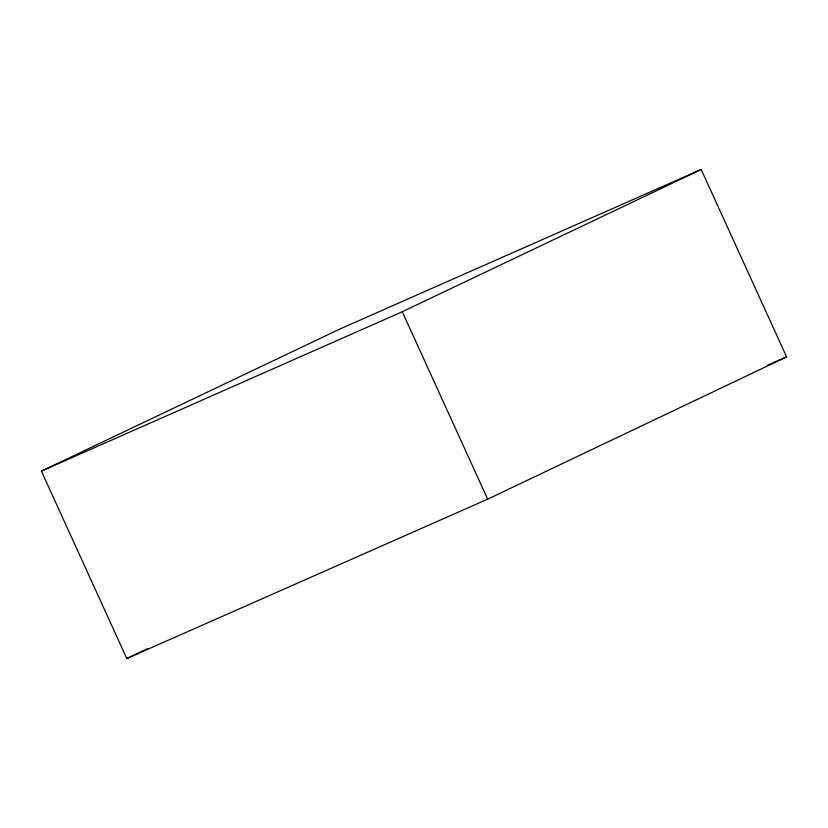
<?xml version="1.0" encoding="UTF-8"?>
<svg xmlns="http://www.w3.org/2000/svg" width="828" height="828" viewBox="0 0 828 828"><rect width="100%" height="100%" fill="white"/><g stroke="black" fill="none" stroke-linecap="round" stroke-linejoin="round"><path stroke-width="1.24" d="M41.4 471.122L340.318 328.84L701.192 169.461L786.6 356.878L487.682 499.16L126.808 658.539L41.4 471.122L402.273 311.742L701.192 169.461M126.808 658.539L147.829 648.531M767.67 365.241L786.6 356.878M402.273 311.742L487.682 499.16"/></g></svg>
